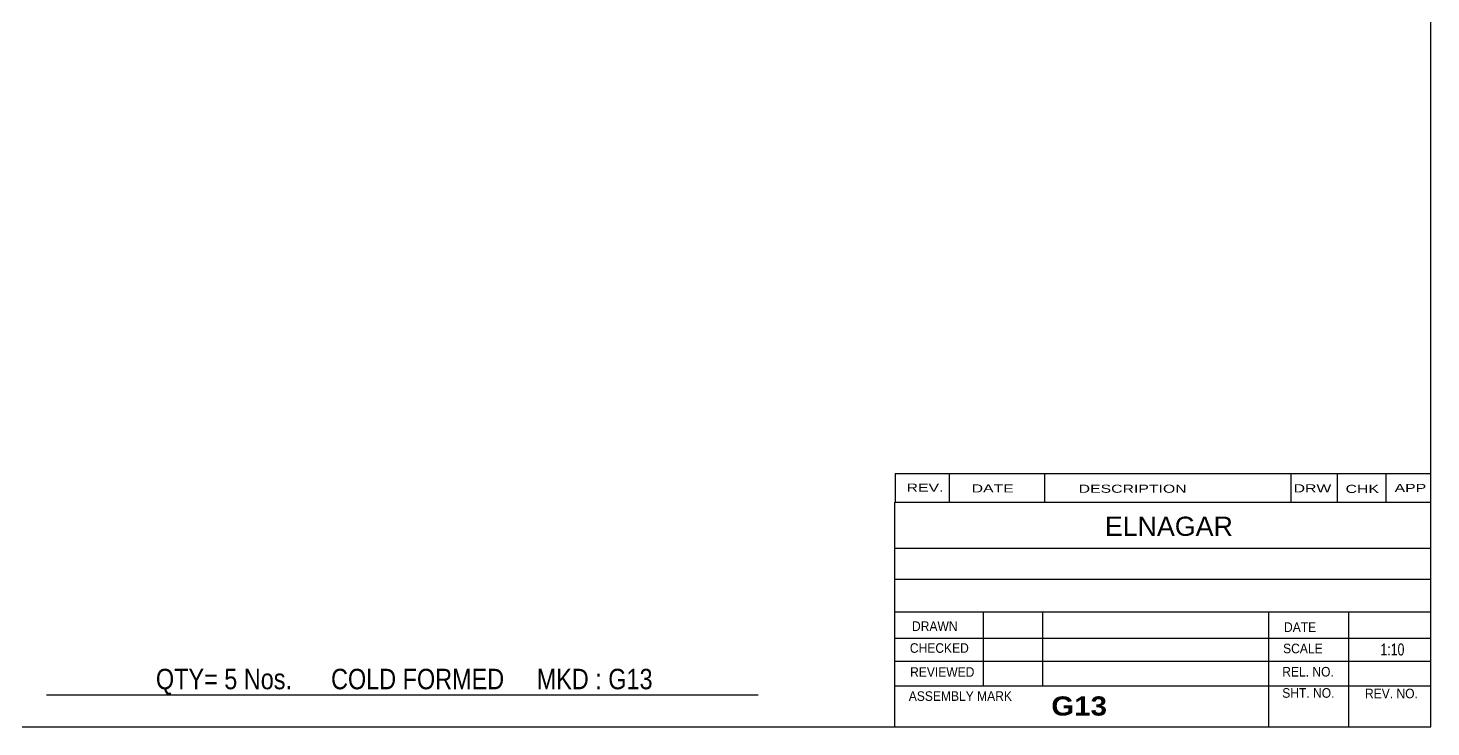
# Model space of a CAD drawing. Header units: millimetres. Extents: x -75 to 327, y -143 to 134.
# Drawn here: x 98.1 to 327.2, y -143.2 to -29.1 of the extents above; entities that cross this region are included whole.
import ezdxf

# ---------------------------------------------------------------- set-up
doc = ezdxf.new("R2010")
doc.units = ezdxf.units.MM
doc.styles.add('Arial', font='ARIAL.TTF', dxfattribs={"height": 0.2})
doc.styles.add('Arial Bold', font='ARIALBD.TTF', dxfattribs={"height": 0.2})
doc.styles.add('Arial Narrow', font='ARIALN.TTF', dxfattribs={"height": 0.2})

# ---------------------------------------------------------------- blocks, each defined once
blk = doc.blocks.new('Unknown-629092109-1870')
at = {"color": 5, "linetype": 'Continuous'}
for p, q in [((327.25, -143.25), (327.25, 133.75)), ((-72.75, -143.25), (327.25, -143.25))]:
    blk.add_line(p, q, dxfattribs=at)
blk = doc.blocks.new('CBS_CALLOFF-629092109-1946')
at = {"color": 7, "linetype": 'Continuous'}
blk.add_line((101.13, -137.98), (217.36, -138), dxfattribs=at)
at = {"color": 3, "linetype": 'Continuous', "style": 'Arial Narrow'}
blk.add_text('QTY= 5 Nos.      COLD FORMED     MKD : G13', height=3.3405, dxfattribs=at).set_placement((118.99, -137.09))
blk = doc.blocks.new('CBS_NAME_BLOG-629092109-1947')
at = {"color": 7, "linetype": 'Continuous'}
for p, q in [((239.66, -106.5), (327.18, -106.5)), ((239.66, -143.21), (239.66, -106.5)), ((239.66, -114.04), (327.18, -114.04)), ((239.73, -119.09), (327.25, -119.09)), ((239.66, -124.46), (327.18, -124.46)), ((254.18, -136.57), (254.18, -124.47)), ((263.87, -136.54), (263.87, -124.47)), ((300.78, -143.21), (300.78, -124.48)), ((313.83, -143.21), (313.83, -124.47)), ((239.67, -128.76), (327.25, -128.74)), ((239.66, -132.51), (327.18, -132.51)), ((239.66, -136.55), (327.18, -136.55)), ((239.66, -143.25), (327.25, -143.25))]:
    blk.add_line(p, q, dxfattribs=at)
at = {"color": 3, "linetype": 'Continuous', "style": 'Arial'}
blk.add_text('ELNAGAR', height=3.133, dxfattribs=at).set_placement((273.98, -112.03))
at = {"color": 3, "linetype": 'Continuous'}
for s, height, style, width, p in [('DRAWN', 1.566, 'Arial', 0.9, (242.49, -127.57)), ('DATE', 1.566, 'Arial', 0.9, (303.25, -127.73)), ('CHECKED', 1.566, 'Arial', 0.9, (242.14, -131.14)), ('SCALE', 1.566, 'Arial', 0.9, (303.1, -131.21)), ('1:10', 1.957, 'Arial Narrow', 0.9, (318.99, -131.57)), ('REVIEWED', 1.566, 'Arial', 0.9, (242.18, -135.06)), ('REL. NO.', 1.566, 'Arial', 0.9, (302.96, -135.01)), ('ASSEMBLY MARK', 1.5663, 'Arial', 0.9, (241.96, -138.99)), ('SHT. NO.', 1.566, 'Arial', 0.9, (302.96, -138.48)), ('REV. NO.', 1.566, 'Arial', 0.9, (316.48, -138.57)), ('G13', 3.131, 'Arial Bold', 1.1, (265.24, -141.39))]:
    blk.add_text(s, height=height, dxfattribs=dict(at, style=style, width=width)).set_placement(p)
blk = doc.blocks.new('CBS_REVISION-629092109-1948')
at = {"color": 7, "linetype": 'Continuous'}
for p, q in [((239.74, -101.87), (327.24, -101.87)), ((239.74, -101.87), (239.74, -106.5)), ((248.54, -101.87), (248.54, -106.5)), ((264.13, -101.87), (264.13, -106.44)), ((304.39, -101.87), (304.39, -106.5)), ((311.93, -101.87), (311.93, -106.5)), ((319.88, -101.87), (319.88, -106.5)), ((239.74, -106.5), (327.24, -106.5))]:
    blk.add_line(p, q, dxfattribs=at)
at = {"color": 7, "style": 'Arial Narrow', "width": 1.7}
for s, height, p in [('REV.', 1.326, (241.6, -104.82)), ('DATE', 1.326, (252.23, -104.94)), ('DESCRIPTION', 1.3257, (269.71, -104.99)), ('DRW', 1.326, (304.82, -104.93)), ('CHK', 1.326, (313.31, -105.02)), ('APP', 1.326, (321.31, -104.87))]:
    blk.add_text(s, height=height, dxfattribs=at).set_placement(p)

msp = doc.modelspace()

# ---------------------------------------------------------------- block references
for name in ['Unknown-629092109-1870', 'CBS_REVISION-629092109-1948', 'CBS_NAME_BLOG-629092109-1947', 'CBS_CALLOFF-629092109-1946']:
    msp.add_blockref(name, (0, 0))

doc.saveas('drawing.dxf')
